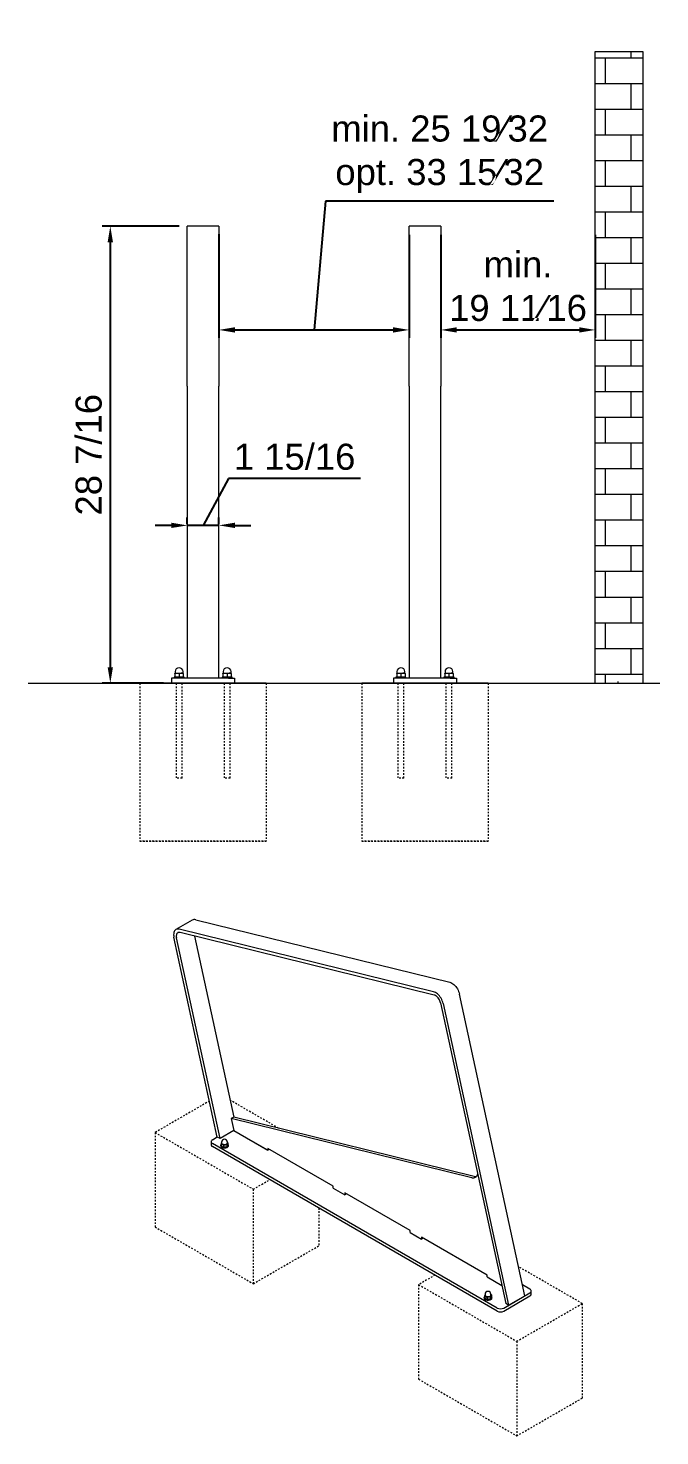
# Model space of a CAD drawing. Header units: inches. Extents: x -32 to 121, y -2 to 108.
# Drawn here: x 81.4 to 120.8, y 19.9 to 107.5 of the extents above; entities that cross this region are included whole.
import ezdxf

# ---------------------------------------------------------------- set-up
doc = ezdxf.new("R2010")
doc.units = ezdxf.units.IN
doc.linetypes.add('HIDDEN', pattern=[1.905, 1.27, -0.635])
for name, color, linetype, lineweight in [('ZANO_R', 7, 'Continuous', 0), ('ZANO_R_przerywana', 250, 'HIDDEN', 0), ('ZANO_W', 1, 'Continuous', 0)]:
    doc.layers.add(name, color=color, linetype=linetype, lineweight=lineweight)
doc.styles.get("Standard").update_dxf_attribs({"font": 'arial.ttf'})
doc.dimstyles.new('amerykanie', dxfattribs={"dimtxt": 50, "dimasz": 50, "dimexe": 0.5, "dimexo": 0.5, "dimgap": 1, "dimtad": 1, "dimdec": 0, "dimzin": 0, "dimlunit": 5, "dimtxsty": 'Standard', "dimcen": 0.09, "dimclrd": 1, "dimclre": 1, "dimclrt": 1, "dimazin": 0, "dimtfac": 1, "dimtdec": 0, "dimtmove": 0, "dimatfit": 3, "dimfxl": 1, "dimtzin": 0, "dimarcsym": 1})

# ---------------------------------------------------------------- blocks, each defined once
blk = doc.blocks.new('*D395')
at = {"layer": 'ZANO_W', "color": 1, "lineweight": -2}
for p, q in [((93.905, 79.493), (92.313, 76.57)), ((102.127, 79.493), (93.905, 79.493)), ((90.329, 76.57), (89.329, 76.57)), ((91.329, 76.645), (91.329, 77.07)), ((93.297, 76.57), (91.329, 76.57)), ((93.297, 76.645), (93.297, 77.07)), ((94.297, 76.57), (95.297, 76.57))]:
    blk.add_line(p, q, dxfattribs=at)
at = {"layer": 'ZANO_W', "color": 1}
for points in [[(90.329, 76.404), (90.329, 76.737), (91.329, 76.57)], [(94.297, 76.737), (94.297, 76.404), (93.297, 76.57)]]:
    blk.add_solid(points, dxfattribs=at)
at = {"layer": 'ZANO_W', "color": 1, "insert": (98.016, 80.833), "char_height": 1.625, "attachment_point": 5}
blk.add_mtext('1 15/16', dxfattribs=at)
blk = doc.blocks.new('*D396')
at = {"layer": 'ZANO_W', "color": 1, "lineweight": -2}
for p, q in [((90.829, 95.203), (86.034, 95.203)), ((86.534, 94.203), (86.534, 67.737)), ((89.845, 66.737), (86.034, 66.737))]:
    blk.add_line(p, q, dxfattribs=at)
at = {"layer": 'ZANO_W', "color": 1}
for points in [[(86.701, 94.203), (86.368, 94.203), (86.534, 95.203)], [(86.368, 67.737), (86.701, 67.737), (86.534, 66.737)]]:
    blk.add_solid(points, dxfattribs=at)
at = {"layer": 'ZANO_W', "color": 1, "insert": (85.194, 80.97), "char_height": 1.625, "attachment_point": 5, "rotation": 90}
blk.add_mtext('28 7/16', dxfattribs=at)
blk = doc.blocks.new('*D397')
at = {"layer": 'ZANO_W', "color": 1, "lineweight": -2}
for p, q in [((99.936, 96.769), (99.224, 88.744)), ((114.171, 96.769), (99.936, 96.769)), ((93.297, 94.703), (93.297, 88.244)), ((105.151, 94.667), (105.151, 88.244)), ((94.297, 88.744), (104.151, 88.744))]:
    blk.add_line(p, q, dxfattribs=at)
at = {"layer": 'ZANO_W', "color": 1}
for points in [[(94.297, 88.911), (94.297, 88.578), (93.297, 88.744)], [(104.151, 88.578), (104.151, 88.911), (105.151, 88.744)]]:
    blk.add_solid(points, dxfattribs=at)
at = {"layer": 'ZANO_W', "color": 1, "insert": (107.053, 99.689), "char_height": 1.625, "attachment_point": 5}
blk.add_mtext('min. 25 19⁄32\\Popt. 33 15⁄32', dxfattribs=at)
blk = doc.blocks.new('*D398')
at = {"layer": 'ZANO_W', "color": 1, "lineweight": -2}
for p, q in [((107.119, 94.667), (107.119, 88.244)), ((116.746, 94.667), (116.746, 88.244)), ((108.119, 88.744), (115.746, 88.744))]:
    blk.add_line(p, q, dxfattribs=at)
at = {"layer": 'ZANO_W', "color": 1}
for points in [[(108.119, 88.911), (108.119, 88.578), (107.119, 88.744)], [(115.746, 88.578), (115.746, 88.911), (116.746, 88.744)]]:
    blk.add_solid(points, dxfattribs=at)
at = {"layer": 'ZANO_W', "color": 1, "insert": (111.933, 91.456), "char_height": 1.625, "attachment_point": 5}
blk.add_mtext('min. \\P19 11⁄16', dxfattribs=at)

msp = doc.modelspace()

# ---------------------------------------------------------------- hatches: boundary and pattern name
at = {"layer": 'ZANO_R'}
h = msp.add_hatch(dxfattribs=at)
h.set_pattern_fill('AR-B816', color=256, scale=0.007872, style=0)
h.set_pattern_definition([(0, (62.9985, -11.0674), (0, 1.599522), []), (90, (62.9985, -11.0674), (-1.599522, 1.599522), [1.599522, -1.599522])])
h.paths.add_polyline_path([(119.69832, 66.73696), (119.69832, 106.09528), (116.74645, 106.09528), (116.74645, 66.73696)], flags=0)

# ---------------------------------------------------------------- linework, layer by layer
for p, q in [((116.74645, 66.73696), (116.74645, 106.09528)), ((116.74645, 106.09528), (119.69832, 106.09528)), ((119.69832, 106.09528), (119.69832, 66.73696)), ((93.29726, 95.20328), (91.32934, 95.20328)), ((91.32934, 95.16669), (91.32934, 95.20328)), ((91.32934, 86.40751), (91.32934, 95.16669)), ((93.29726, 95.20328), (93.29726, 95.16669)), ((93.29726, 95.16669), (93.29726, 86.40751)), ((107.11885, 95.20328), (105.15093, 95.20328)), ((105.15093, 95.16669), (105.15093, 95.20328)), ((105.15093, 86.40751), (105.15093, 95.16669)), ((107.11885, 95.20328), (107.11885, 95.16669)), ((107.11885, 95.16669), (107.11885, 86.40751)), ((91.32934, 85.23914), (91.32934, 86.40751)), ((93.29726, 86.40751), (93.29726, 85.23914)), ((105.15093, 85.23914), (105.15093, 86.40751)), ((107.11885, 86.40751), (107.11885, 85.23914)), ((91.32934, 85.23914), (91.32934, 67.05183)), ((93.29726, 67.05183), (93.29726, 85.23914)), ((105.15093, 85.23914), (105.15093, 67.05183)), ((107.11885, 67.05183), (107.11885, 85.23914)), ((81.41633, 66.73696), (105.18401, 66.73696)), ((88.37747, 66.73696), (96.24913, 66.73696)), ((96.24913, 66.73696), (88.37747, 66.73696)), ((90.34539, 67.05183), (90.34539, 66.73696)), ((90.73897, 67.05183), (90.34539, 67.05183)), ((90.50282, 67.1148), (90.50282, 67.05183)), ((91.13255, 67.1148), (90.50282, 67.1148)), ((90.56186, 67.34778), (90.68977, 67.37063)), ((90.56186, 67.34778), (90.56186, 67.37063)), ((90.56186, 67.37063), (90.68977, 67.37063)), ((90.56186, 67.34778), (90.56186, 67.13765)), ((90.56186, 67.1148), (90.56186, 67.13765)), ((90.5717, 67.45918), (90.5717, 67.37535)), ((91.0042, 66.73696), (90.63117, 66.73696)), ((90.68977, 67.37063), (90.9456, 67.37063)), ((90.81769, 67.13765), (90.68977, 67.1148)), ((93.88763, 67.05183), (90.73897, 67.05183)), ((90.81769, 67.34778), (90.9456, 67.37063)), ((90.81769, 67.34778), (90.81769, 67.13765)), ((91.07351, 67.37063), (90.9456, 67.37063)), ((91.07351, 67.13765), (90.9456, 67.1148)), ((91.06368, 67.37535), (91.06368, 67.45918)), ((91.07351, 67.34778), (91.07351, 67.37063)), ((91.07351, 67.34778), (91.07351, 67.13765)), ((91.07351, 67.1148), (91.07351, 67.13765)), ((91.13255, 67.05183), (91.13255, 67.1148)), ((92.30509, 66.73696), (120.76883, 66.73696)), ((93.49405, 67.1148), (93.49405, 67.05183)), ((94.12379, 67.1148), (93.49405, 67.1148)), ((93.55309, 67.34778), (93.681, 67.37063)), ((93.55309, 67.34778), (93.55309, 67.37063)), ((93.55309, 67.37063), (93.681, 67.37063)), ((93.55309, 67.34778), (93.55309, 67.13765)), ((93.55309, 67.1148), (93.55309, 67.13765)), ((93.56293, 67.45918), (93.56293, 67.37535)), ((93.99544, 66.73696), (93.6224, 66.73696)), ((93.681, 67.37063), (93.93683, 67.37063)), ((93.80892, 67.13765), (93.681, 67.1148)), ((93.80892, 67.34778), (93.93683, 67.37063)), ((93.80892, 67.34778), (93.80892, 67.13765)), ((93.88763, 67.05183), (94.28122, 67.05183)), ((94.06475, 67.37063), (93.93683, 67.37063)), ((94.06475, 67.13765), (93.93683, 67.1148)), ((94.05491, 67.37535), (94.05491, 67.45918)), ((94.06475, 67.34778), (94.06475, 67.37063)), ((94.06475, 67.34778), (94.06475, 67.13765)), ((94.06475, 67.1148), (94.06475, 67.13765)), ((94.12379, 67.05183), (94.12379, 67.1148)), ((94.28122, 67.05183), (94.28122, 66.73696)), ((102.19906, 66.73696), (110.07072, 66.73696)), ((110.07072, 66.73696), (102.19906, 66.73696)), ((104.16698, 67.05183), (104.16698, 66.73696)), ((104.56056, 67.05183), (104.16698, 67.05183)), ((104.32441, 67.1148), (104.32441, 67.05183)), ((104.95414, 67.1148), (104.32441, 67.1148)), ((104.38345, 67.34778), (104.51136, 67.37063)), ((104.38345, 67.34778), (104.38345, 67.37063)), ((104.38345, 67.37063), (104.51136, 67.37063)), ((104.38345, 67.34778), (104.38345, 67.13765)), ((104.38345, 67.1148), (104.38345, 67.13765)), ((104.39329, 67.45918), (104.39329, 67.37535)), ((104.82579, 66.73696), (104.45276, 66.73696)), ((104.51136, 67.37063), (104.76719, 67.37063)), ((104.63928, 67.13765), (104.51136, 67.1148)), ((107.70922, 67.05183), (104.56056, 67.05183)), ((104.63928, 67.34778), (104.76719, 67.37063)), ((104.63928, 67.34778), (104.63928, 67.13765)), ((104.8951, 67.37063), (104.76719, 67.37063)), ((104.8951, 67.13765), (104.76719, 67.1148)), ((104.88526, 67.37535), (104.88526, 67.45918)), ((104.8951, 67.34778), (104.8951, 67.37063)), ((104.8951, 67.34778), (104.8951, 67.13765)), ((104.8951, 67.1148), (104.8951, 67.13765)), ((104.95414, 67.05183), (104.95414, 67.1148)), ((107.31564, 67.1148), (107.31564, 67.05183)), ((107.94537, 67.1148), (107.31564, 67.1148)), ((107.37468, 67.34778), (107.50259, 67.37063)), ((107.37468, 67.34778), (107.37468, 67.37063)), ((107.37468, 67.37063), (107.50259, 67.37063)), ((107.37468, 67.34778), (107.37468, 67.13765)), ((107.37468, 67.1148), (107.37468, 67.13765)), ((107.38452, 67.45918), (107.38452, 67.37535)), ((107.81702, 66.73696), (107.44399, 66.73696)), ((107.50259, 67.37063), (107.75842, 67.37063)), ((107.63051, 67.13765), (107.50259, 67.1148)), ((107.63051, 67.34778), (107.75842, 67.37063)), ((107.63051, 67.34778), (107.63051, 67.13765)), ((107.70922, 67.05183), (108.10281, 67.05183)), ((107.88634, 67.37063), (107.75842, 67.37063)), ((107.88634, 67.13765), (107.75842, 67.1148)), ((107.8765, 67.37535), (107.8765, 67.45918)), ((107.88634, 67.34778), (107.88634, 67.37063)), ((107.88634, 67.34778), (107.88634, 67.13765)), ((107.88634, 67.1148), (107.88634, 67.13765)), ((107.94537, 67.05183), (107.94537, 67.1148)), ((108.10281, 67.05183), (108.10281, 66.73696)), ((116.41299, 66.73696), (118.49174, 66.73696)), ((118.14354, 66.85387), (118.14354, 66.73696)), ((91.64263, 51.98714), (90.623, 51.39852)), ((91.85377, 52.00885), (107.68096, 48.11276)), ((93.20068, 38.47326), (90.49858, 50.91489)), ((93.3704, 38.37529), (90.6554, 50.87629)), ((106.66133, 47.52414), (90.83414, 51.42023)), ((106.7063, 47.31709), (90.87911, 51.21318)), ((91.77775, 50.99197), (94.22737, 39.71288)), ((112.36715, 28.58594), (108.28633, 47.3758)), ((107.10987, 46.82578), (111.17781, 28.09529)), ((107.2667, 46.78718), (111.34752, 27.99732)), ((94.22737, 39.71288), (94.06423, 39.6187)), ((94.06423, 39.6187), (94.22689, 38.86973)), ((109.0485, 35.9301), (94.06423, 39.6187)), ((109.21164, 36.02428), (94.22737, 39.71288)), ((94.22689, 38.86973), (93.3704, 38.37529)), ((94.22689, 38.86973), (96.34632, 37.64621)), ((96.34632, 37.64621), (94.31175, 38.82074)), ((92.80772, 38.18046), (92.80772, 37.99207)), ((92.89219, 38.29818), (93.2001, 38.47594)), ((110.63378, 27.82073), (92.89219, 38.06273)), ((110.63378, 27.63234), (92.89219, 37.87434)), ((93.3704, 38.37529), (93.20068, 38.47326)), ((93.416, 37.94737), (93.416, 37.90969)), ((93.43763, 38.05442), (93.43763, 37.9287)), ((93.46647, 38.15342), (93.46647, 38.10326)), ((93.59069, 37.96607), (93.69523, 37.99591)), ((93.59069, 37.96607), (93.59069, 37.84034)), ((93.79977, 37.87268), (93.69523, 37.84284)), ((93.79977, 37.99841), (93.82778, 38.07243)), ((93.79977, 37.99841), (93.79977, 37.87268)), ((93.82696, 38.10326), (93.82696, 38.15342)), ((93.85579, 37.99338), (93.82778, 37.91936)), ((93.85579, 38.11911), (93.85579, 37.99338)), ((93.87743, 37.90969), (93.87743, 37.94737)), ((100.42484, 35.40947), (96.34632, 37.76395)), ((96.34632, 37.76395), (96.34632, 37.64621)), ((96.4483, 37.70508), (96.34632, 37.64621)), ((100.42484, 35.29173), (100.42484, 35.40947)), ((100.42484, 35.29173), (101.13859, 34.87969)), ((105.21711, 32.64295), (101.13859, 34.99744)), ((101.13859, 34.99744), (101.13859, 34.87969)), ((101.24057, 34.93856), (101.13859, 34.87969)), ((105.21711, 32.52521), (105.21711, 32.64295)), ((105.21711, 32.52521), (105.93086, 32.11317)), ((110.00938, 29.87643), (105.93086, 32.23092)), ((105.93086, 32.23092), (105.93086, 32.11317)), ((106.03284, 32.17205), (105.93086, 32.11317)), ((110.00938, 29.75869), (110.00938, 29.87643)), ((110.00938, 29.75869), (110.93225, 29.22593)), ((112.67304, 28.99797), (112.22099, 29.25894)), ((109.83207, 28.47057), (109.83207, 28.4329)), ((109.8537, 28.57763), (109.8537, 28.4519)), ((109.88254, 28.67663), (109.88254, 28.62647)), ((110.00676, 28.48927), (110.1113, 28.51911)), ((110.00676, 28.48927), (110.00676, 28.36355)), ((110.21584, 28.39589), (110.1113, 28.36604)), ((110.21584, 28.52161), (110.24386, 28.59563)), ((110.21584, 28.52161), (110.21584, 28.39589)), ((110.24303, 28.62647), (110.24303, 28.67662)), ((110.27187, 28.51659), (110.24386, 28.44257)), ((110.27187, 28.64231), (110.27187, 28.51659)), ((110.2935, 28.4329), (110.2935, 28.47057)), ((111.04163, 27.82073), (112.67304, 28.76252)), ((111.04163, 27.63234), (112.67304, 28.57413)), ((111.34752, 27.99732), (111.17781, 28.09529)), ((111.34752, 27.99732), (112.36715, 28.58594)), ((112.75751, 28.69186), (112.75751, 28.88025))]:
    msp.add_line(p, q, dxfattribs=at)
at = {"layer": 'ZANO_R', "flags": 128}
for points in [[(90.68977, 67.1148), (90.68068, 67.11492), (90.56186, 67.13765)], [(90.68977, 67.37063), (90.69887, 67.3705), (90.81769, 67.34778)], [(90.9456, 67.1148), (90.93651, 67.11492), (90.81769, 67.13765)], [(90.9456, 67.37063), (90.9547, 67.3705), (91.07351, 67.34778)], [(93.681, 67.1148), (93.67191, 67.11492), (93.55309, 67.13765)], [(93.681, 67.37063), (93.6901, 67.3705), (93.80892, 67.34778)], [(93.93683, 67.1148), (93.92774, 67.11492), (93.80892, 67.13765)], [(93.93683, 67.37063), (93.94593, 67.3705), (94.06475, 67.34778)], [(104.51136, 67.1148), (104.50227, 67.11492), (104.38345, 67.13765)], [(104.51136, 67.37063), (104.52045, 67.3705), (104.63928, 67.34778)], [(104.76719, 67.1148), (104.7581, 67.11492), (104.63928, 67.13765)], [(104.76719, 67.37063), (104.77628, 67.3705), (104.8951, 67.34778)], [(107.50259, 67.1148), (107.4935, 67.11492), (107.37468, 67.13765)], [(107.50259, 67.37063), (107.51169, 67.3705), (107.63051, 67.34778)], [(107.75842, 67.1148), (107.74933, 67.11492), (107.63051, 67.13765)], [(107.75842, 67.37063), (107.76752, 67.3705), (107.88634, 67.34778)], [(90.83414, 51.42023), (90.77389, 51.43004), (90.71697, 51.42904), (90.66437, 51.41727), (90.61698, 51.39492), (90.57562, 51.36238), (90.54098, 51.32019), (90.51368, 51.26909), (90.49416, 51.20995), (90.48277, 51.14378), (90.4797, 51.07171), (90.485, 50.99498), (90.49858, 50.91489)], [(90.87911, 51.21318), (90.83115, 51.22016), (90.78659, 51.21677), (90.74652, 51.2031), (90.71193, 51.17948), (90.68367, 51.14649), (90.66244, 51.10495), (90.64876, 51.05587), (90.64296, 51.00047), (90.64519, 50.94012), (90.6554, 50.87629)], [(107.2667, 46.78718), (107.24506, 46.86924), (107.21575, 46.95188), (107.17926, 47.03369), (107.13621, 47.11327), (107.08735, 47.18924), (107.03351, 47.26032), (106.97561, 47.32528), (106.91463, 47.38301), (106.85164, 47.43254), (106.78769, 47.473), (106.72389, 47.50371), (106.66133, 47.52414)], [(107.68096, 48.11276), (107.74352, 48.09233), (107.80732, 48.06162), (107.87127, 48.02116), (107.93427, 47.97164), (107.99524, 47.9139), (108.05314, 47.84894), (108.10698, 47.77786), (108.15585, 47.70189), (108.19889, 47.62231), (108.23538, 47.54051), (108.26469, 47.45786), (108.28633, 47.3758)], [(107.10987, 46.82578), (107.09194, 46.89151), (107.06673, 46.95752), (107.03486, 47.02219), (106.99711, 47.08392), (106.95442, 47.14121), (106.90783, 47.19262), (106.85849, 47.2369), (106.80762, 47.27296), (106.75647, 47.29991), (106.7063, 47.31709)], [(92.89219, 38.29818), (92.85632, 38.27295), (92.82967, 38.24417), (92.81326, 38.21294), (92.80772, 38.18046), (92.81326, 38.14798), (92.82967, 38.11675), (92.85632, 38.08796), (92.89219, 38.06273)], [(93.48357, 37.85319), (93.45232, 37.87564), (93.43015, 37.90144), (93.41811, 37.92939), (93.41676, 37.95818), (93.42616, 37.98646), (93.43763, 38.00368)], [(93.46564, 38.12845), (93.46365, 38.12408), (93.43763, 38.05442)], [(93.43763, 38.05442), (93.49446, 38.03432), (93.51416, 38.02392)], [(93.51416, 37.87085), (93.49446, 37.88319), (93.43763, 37.9287)], [(93.82696, 38.12093), (93.83009, 38.10684), (93.82741, 38.08132), (93.81424, 38.05691), (93.79133, 38.03503), (93.76001, 38.01695), (93.72211, 38.00373), (93.67983, 37.99612), (93.63562, 37.99458), (93.59206, 37.99919), (93.55167, 38.00968), (93.51681, 38.02545), (93.4895, 38.04557), (93.47132, 38.06889), (93.46334, 38.09403), (93.46601, 38.11955), (93.46647, 38.12093)], [(93.46647, 38.10326), (93.4668, 38.09698), (93.47463, 38.07231), (93.49246, 38.04943), (93.51926, 38.02968), (93.55346, 38.01421), (93.59309, 38.00392), (93.63583, 37.9994), (93.6792, 38.00091), (93.72069, 38.00838), (93.75788, 38.02135), (93.7886, 38.03909), (93.81108, 38.06056), (93.82401, 38.08451), (93.82696, 38.10326)], [(93.85579, 38.00368), (93.87061, 37.97951), (93.87735, 37.95098), (93.8733, 37.92227), (93.85865, 37.89474), (93.8341, 37.86967), (93.80078, 37.84823), (93.76026, 37.83143), (93.71443, 37.82005), (93.66544, 37.81462), (93.61557, 37.8154), (93.56715, 37.82235), (93.52246, 37.83515), (93.48357, 37.85319)], [(93.87743, 37.90969), (93.8733, 37.88459), (93.85865, 37.85706), (93.8341, 37.83199), (93.80078, 37.81055), (93.76026, 37.79375), (93.71443, 37.78237), (93.66544, 37.77694), (93.61557, 37.77772), (93.56715, 37.78467), (93.52246, 37.79747), (93.48357, 37.81551)], [(93.51416, 38.02392), (93.57274, 37.98185), (93.59069, 37.96607)], [(93.59069, 37.84034), (93.57274, 37.84528), (93.51416, 37.87085)], [(93.69523, 37.84284), (93.6878, 37.84177), (93.59069, 37.84034)], [(93.69523, 37.99591), (93.70266, 37.99698), (93.79977, 37.99841)], [(93.82778, 37.91936), (93.82579, 37.91515), (93.79977, 37.87268)], [(93.82696, 38.14271), (93.83785, 38.13489), (93.85579, 38.11911)], [(93.82778, 38.07243), (93.82977, 38.07665), (93.85579, 38.11911)], [(109.41424, 36.2155), (109.40721, 36.16962), (109.39112, 36.11029), (109.36798, 36.05777), (109.33813, 36.01282), (109.30201, 35.9761), (109.26015, 35.94815), (109.21315, 35.92937), (109.1617, 35.92003), (109.10655, 35.92027), (109.0485, 35.9301)], [(112.67304, 28.76252), (112.70891, 28.78775), (112.73556, 28.81654), (112.75197, 28.84777), (112.75751, 28.88025), (112.75197, 28.91273), (112.73556, 28.94396), (112.70891, 28.97274), (112.67304, 28.99797)], [(109.89964, 28.37639), (109.86839, 28.39884), (109.84622, 28.42464), (109.83418, 28.45259), (109.83283, 28.48138), (109.84223, 28.50967), (109.8537, 28.52689)], [(109.88172, 28.65165), (109.87972, 28.64728), (109.8537, 28.57763)], [(109.8537, 28.57763), (109.91053, 28.55752), (109.93023, 28.54712)], [(109.93023, 28.39405), (109.91053, 28.4064), (109.8537, 28.4519)], [(110.24303, 28.64413), (110.24616, 28.63004), (110.24348, 28.60452), (110.23031, 28.58012), (110.2074, 28.55824), (110.17608, 28.54016), (110.13818, 28.52693), (110.0959, 28.51932), (110.05169, 28.51778), (110.00813, 28.52239), (109.96775, 28.53288), (109.93288, 28.54865), (109.90557, 28.56878), (109.8874, 28.59209), (109.87941, 28.61724), (109.88209, 28.64276), (109.88254, 28.64413)], [(109.88254, 28.62647), (109.88287, 28.62018), (109.8907, 28.59551), (109.90853, 28.57263), (109.93533, 28.55289), (109.96954, 28.53742), (110.00916, 28.52712), (110.0519, 28.5226), (110.09528, 28.52412), (110.13676, 28.53158), (110.17395, 28.54456), (110.20467, 28.56229), (110.22715, 28.58376), (110.24008, 28.60771), (110.24303, 28.62647)], [(110.27187, 28.52689), (110.28668, 28.50272), (110.29342, 28.47418), (110.28937, 28.44547), (110.27472, 28.41794), (110.25017, 28.39287), (110.21686, 28.37143), (110.17633, 28.35463), (110.13051, 28.34325), (110.08151, 28.33782), (110.03164, 28.3386), (109.98322, 28.34555), (109.93853, 28.35835), (109.89964, 28.37639)], [(110.2935, 28.4329), (110.28937, 28.4078), (110.27472, 28.38026), (110.25017, 28.35519), (110.21686, 28.33376), (110.17633, 28.31695), (110.13051, 28.30557), (110.08151, 28.30015), (110.03164, 28.30093), (109.98322, 28.30788), (109.93853, 28.32067), (109.89964, 28.33872)], [(109.93023, 28.54712), (109.98881, 28.50506), (110.00676, 28.48927)], [(110.00676, 28.36355), (109.98881, 28.36848), (109.93023, 28.39405)], [(110.1113, 28.36604), (110.10387, 28.36497), (110.00676, 28.36355)], [(110.1113, 28.51911), (110.11874, 28.52019), (110.21584, 28.52161)], [(110.24386, 28.44257), (110.24186, 28.43835), (110.21584, 28.39589)], [(110.24303, 28.66591), (110.25392, 28.6581), (110.27187, 28.64231)], [(110.24386, 28.59563), (110.24585, 28.59985), (110.27187, 28.64231)]]:
    msp.add_lwpolyline(points, dxfattribs=at)
at = {"layer": 'ZANO_R'}
for centre, radius, start, end in [((90.81769, 67.45918), 0.24599, 0, 180), ((93.80892, 67.45918), 0.24599, 0, 180), ((104.63928, 67.45918), 0.24599, 0, 180), ((107.63051, 67.45918), 0.24599, 0, 180), ((90.56697, 67.37535), 0.00472, 270, 0), ((91.0684, 67.37535), 0.00472, 180, 270), ((93.55821, 67.37535), 0.00472, 270, 0), ((94.05963, 67.37535), 0.00472, 180, 270), ((104.38856, 67.37535), 0.00472, 270, 0), ((104.88999, 67.37535), 0.00472, 180, 270), ((107.37979, 67.37535), 0.00472, 270, 0), ((107.88122, 67.37535), 0.00472, 180, 270), ((91.77481, 51.7393), 0.28088, 73.6721849, 118.0728871), ((92.95205, 38.00646), 0.14504, 185.6941705, 245.6252478), ((93.52963, 37.91989), 0.11409, 185.1291115, 246.1902782), ((93.54335, 38.10099), 0.08241, 160.5391441, 249.2575362), ((93.64671, 38.15342), 0.18025, 0, 180), ((93.6464, 38.27949), 0.28776, 242.6429388, 279.7709999), ((93.68498, 38.16673), 0.17112, 273.4331106, 326.5615129), ((93.76832, 38.10045), 0.06574, 334.7663652, 26.8650472), ((109.29707, 36.34627), 0.33314, 255.1407321, 277.5187926), ((109.9457, 28.44309), 0.11409, 185.1283444, 246.1909023), ((109.95942, 28.62419), 0.08242, 160.5399784, 249.2571032), ((110.06279, 28.67662), 0.18025, 0, 180), ((110.06247, 28.8027), 0.28776, 242.6432023, 279.7706571), ((110.10105, 28.68993), 0.17113, 273.4340436, 326.5605799), ((110.1844, 28.62366), 0.06573, 334.7621365, 26.8710701), ((112.61318, 28.70625), 0.14504, 294.3748102, 354.3057143), ((110.83771, 28.21431), 0.44327, 242.6100018, 297.3901954), ((110.83771, 28.02592), 0.44327, 242.6100018, 297.3901954)]:
    msp.add_arc(centre, radius, start, end, dxfattribs=at)
at = {"layer": 'ZANO_R_przerywana', "ltscale": 0.05}
for p, q in [((88.37747, 66.73696), (88.37747, 56.89738)), ((88.37747, 66.73696), (88.37747, 56.89738)), ((90.63074, 66.73696), (90.63074, 60.83321)), ((91.00464, 60.83321), (91.00464, 66.73696)), ((93.62197, 66.73696), (93.62197, 60.83321)), ((93.99587, 60.83321), (93.99587, 66.73696)), ((96.24913, 66.73696), (96.24913, 56.89738)), ((96.24913, 66.73696), (96.24913, 56.89738)), ((102.19906, 66.73696), (102.19906, 56.89738)), ((102.19906, 66.73696), (102.19906, 56.89738)), ((104.45232, 66.73696), (104.45232, 60.83321)), ((104.82623, 60.83321), (104.82623, 66.73696)), ((107.44355, 66.73696), (107.44355, 60.83321)), ((107.81746, 60.83321), (107.81746, 66.73696)), ((110.07072, 66.73696), (110.07072, 56.89738)), ((110.07072, 66.73696), (110.07072, 56.89738)), ((91.00464, 60.83321), (90.63074, 60.83321)), ((93.99587, 60.83321), (93.62197, 60.83321)), ((104.82623, 60.83321), (104.45232, 60.83321)), ((107.81746, 60.83321), (107.44355, 60.83321)), ((88.37747, 56.89738), (96.24913, 56.89738)), ((96.24913, 56.89738), (88.37747, 56.89738)), ((102.19906, 56.89738), (110.07072, 56.89738)), ((110.07072, 56.89738), (102.19906, 56.89738)), ((92.71392, 40.71454), (89.32347, 38.75728)), ((97.01307, 39.02713), (93.99832, 40.76751)), ((89.32347, 38.75728), (95.44127, 35.22555)), ((89.32347, 38.75728), (89.32347, 32.87011)), ((95.44127, 35.22555), (96.4609, 35.81417)), ((95.44127, 35.22555), (95.44127, 29.33839)), ((99.51979, 34.04831), (99.51979, 31.69287)), ((89.32347, 32.87011), (95.44127, 29.33839)), ((95.44127, 29.33839), (99.51979, 31.69287)), ((106.75918, 29.8691), (105.73955, 29.28048)), ((115.93586, 28.10324), (111.97544, 30.38954)), ((105.73955, 29.28048), (111.85734, 25.74875)), ((105.73955, 29.28048), (105.73955, 23.39331)), ((111.85734, 25.74875), (115.93586, 28.10324)), ((115.93586, 28.10324), (115.93586, 22.21607)), ((111.85734, 25.74875), (111.85734, 19.86159)), ((105.73955, 23.39331), (111.85734, 19.86159)), ((111.85734, 19.86159), (115.93586, 22.21607))]:
    msp.add_line(p, q, dxfattribs=at)

# ---------------------------------------------------------------- dimensions: what is measured, and where the dimension line sits
at = {"layer": 'ZANO_W'}
for base, p1, p2, text, picture, middle in [((105.15093, 88.74435), (93.29726, 95.20328), (105.15093, 95.16669), 'min. 25 19⁄32\\Popt. 33 15⁄32', '*D397', (100.43586, 96.76893)), ((116.74645, 88.74435), (107.11885, 95.16669), (116.74645, 95.16669), 'min. \\P19 11⁄16', '*D398', (111.93265, 88.74435))]:
    dim = msp.add_linear_dim(base=base, p1=p1, p2=p2, text=text, dimstyle='amerykanie', override={"dimtxt": 1.625, "dimasz": 1, "dimgap": 0.5, "dimdec": 4, "dimtxsty": 'Standard', "dimaunit": 1, "dimadec": 1, "dimtdec": 4, "dimtmove": 1, "dimfrac": 2}, dxfattribs=at)
    dim.commit()
    dim.dimension.update_dxf_attribs({"geometry": picture, "text_midpoint": middle, "dimtype": 160})
dim = msp.add_linear_dim(base=(86.53444, 66.73696), p1=(91.32934, 95.20328), p2=(90.34539, 66.73696), angle=90, dimstyle='amerykanie', override={"dimtxt": 1.625, "dimasz": 1, "dimgap": 0.5, "dimdec": 4, "dimaunit": 1, "dimadec": 1, "dimtdec": 4, "dimtmove": 1, "dimfrac": 2}, dxfattribs=at)
dim.commit()
dim.dimension.update_dxf_attribs({"geometry": '*D396', "text_midpoint": (85.19423, 80.97012)})
dim = msp.add_linear_dim(base=(91.32934, 76.57022), p1=(93.29726, 76.14548), p2=(91.32934, 76.14548), dimstyle='amerykanie', override={"dimtxt": 1.625, "dimasz": 1, "dimgap": 0.5, "dimdec": 4, "dimaunit": 1, "dimadec": 1, "dimtdec": 4, "dimtmove": 1, "dimfrac": 2}, dxfattribs=at)
dim.commit()
dim.dimension.update_dxf_attribs({"geometry": '*D395', "text_midpoint": (94.40463, 79.49297), "dimtype": 160})

doc.saveas('drawing.dxf')
